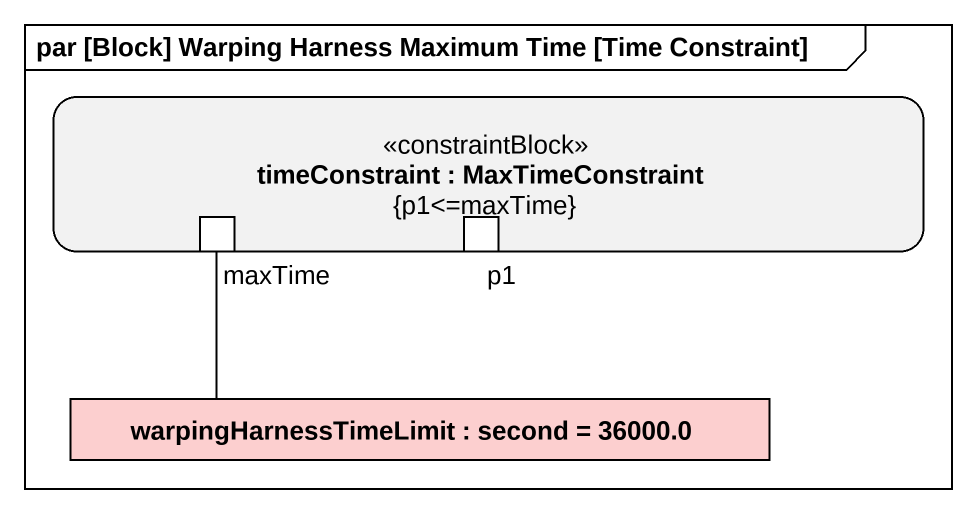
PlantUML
@startuml
mainframe par [Block] Warping Harness Maximum Time [Time Constraint]
rectangle "timeConstraint : MaxTimeConstraint\n{p1<=maxTime}" as timeConstraint <<constraintBlock>> {
  port maxTime
  port p1
}
rectangle "warpingHarnessTimeLimit : second = 36000.0" as warpingHarnessTimeLimit #FCCFCF
maxTime -- warpingHarnessTimeLimit
@enduml
